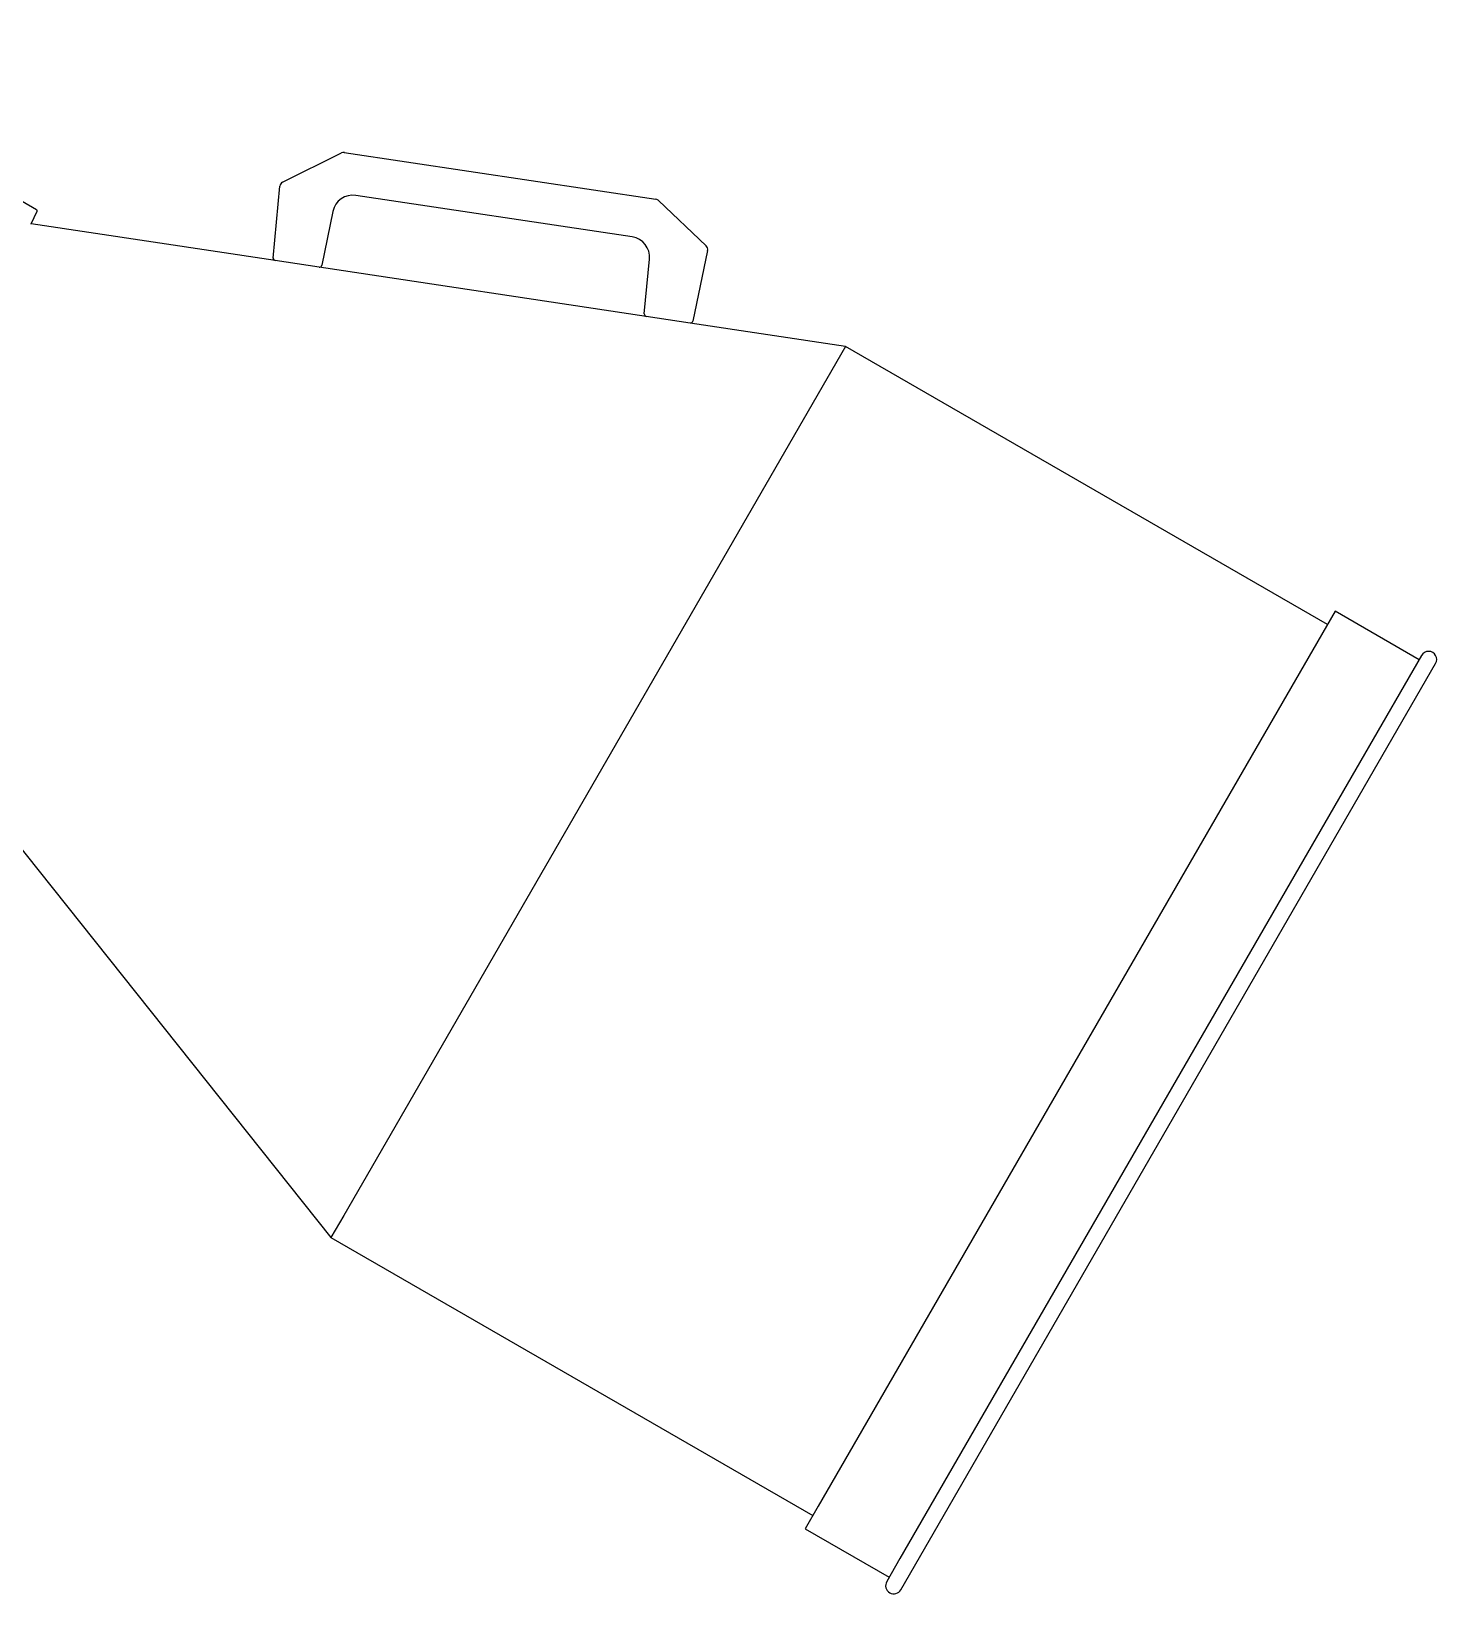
# Model space of a CAD drawing. Extents: x 5 to 346, y -5 to 215.
# Drawn here: x 28.58 to 45.81, y 150.73 to 169.88 of the extents above; entities that cross this region are included whole.
import ezdxf

# ---------------------------------------------------------------- set-up
doc = ezdxf.new("R2010")
doc.units = 0
doc.header["$LTSCALE"] = 0.5
doc.header["$MEASUREMENT"] = 0
doc.layers.add('OBJECT', color=7, linetype='CONTINUOUS')
doc.layers.add('RISER', color=7, linetype='CONTINUOUS')

# ---------------------------------------------------------------- blocks, each defined once
blk = doc.blocks.new('ColorSource spot VXT-05')
at = {"layer": 'RISER'}
for p, q in [((11.548, -24.272), (7.759, -22.085)), ((14.563, -23.934), (15.284, -23.575)), ((15.319, -23.569), (19.139, -24.144)), ((14.447, -24.864), (14.53, -23.982)), ((18.849, -24.606), (15.461, -24.096)), ((11.482, -24.446), (11.555, -24.291)), ((15.179, -24.293), (15.043, -24.953)), ((19.171, -24.159), (19.755, -24.714)), ((14.472, -24.896), (11.482, -24.446)), ((15.009, -24.977), (14.472, -24.896)), ((18.996, -25.548), (19.06, -24.877)), ((19.772, -24.77), (19.592, -25.637)), ((19.021, -25.58), (15.009, -24.977)), ((19.558, -25.661), (19.021, -25.58)), ((21.463, -25.947), (19.558, -25.661)), ((21.463, -25.947), (15.312, -36.601)), ((27.368, -29.356), (21.463, -25.947)), ((8.862, -28.972), (15.156, -36.871)), ((27.462, -29.194), (21.128, -40.164)), ((28.492, -29.789), (27.462, -29.194)), ((28.522, -29.736), (22.129, -40.809)), ((22.14, -41.19), (28.695, -29.836)), ((15.312, -36.601), (15.156, -36.871)), ((15.156, -36.871), (21.061, -40.28)), ((21.128, -40.164), (20.967, -40.443)), ((20.967, -40.443), (21.997, -41.037)), ((22.129, -40.809), (21.967, -41.09))]:
    blk.add_line(p, q, dxfattribs=at)
for centre, radius, start, end in [((15.311, -23.629), 0.06, 81.4477, 116.4477), ((14.59, -23.987), 0.06, 116.4477, 174.625), ((15.424, -24.343), 0.25, 81.4477, 168.3965), ((11.541, -24.285), 0.015, 335.5299, 60), ((19.13, -24.203), 0.06, 46.4477, 81.4477), ((11.469, -24.44), 0.015, 330, 335), ((18.811, -24.853), 0.25, 354.499, 81.4477), ((14.477, -24.866), 0.03, 174.625, 261.4477), ((19.713, -24.758), 0.06, 348.2704, 46.4477), ((15.014, -24.947), 0.03, 261.4477, 348.3965), ((19.026, -25.55), 0.03, 174.499, 261.4477), ((19.563, -25.631), 0.03, 261.4477, 348.2704), ((28.609, -29.786), 0.1, 330, 150), ((22.054, -41.14), 0.1, 150, 330)]:
    blk.add_arc(centre, radius, start, end, dxfattribs=at)

msp = doc.modelspace()

# ---------------------------------------------------------------- block references
at = {"layer": 'OBJECT'}
msp.add_blockref('ColorSource spot VXT-05', (17.097, 191.966), dxfattribs=at)

doc.saveas('drawing.dxf')
